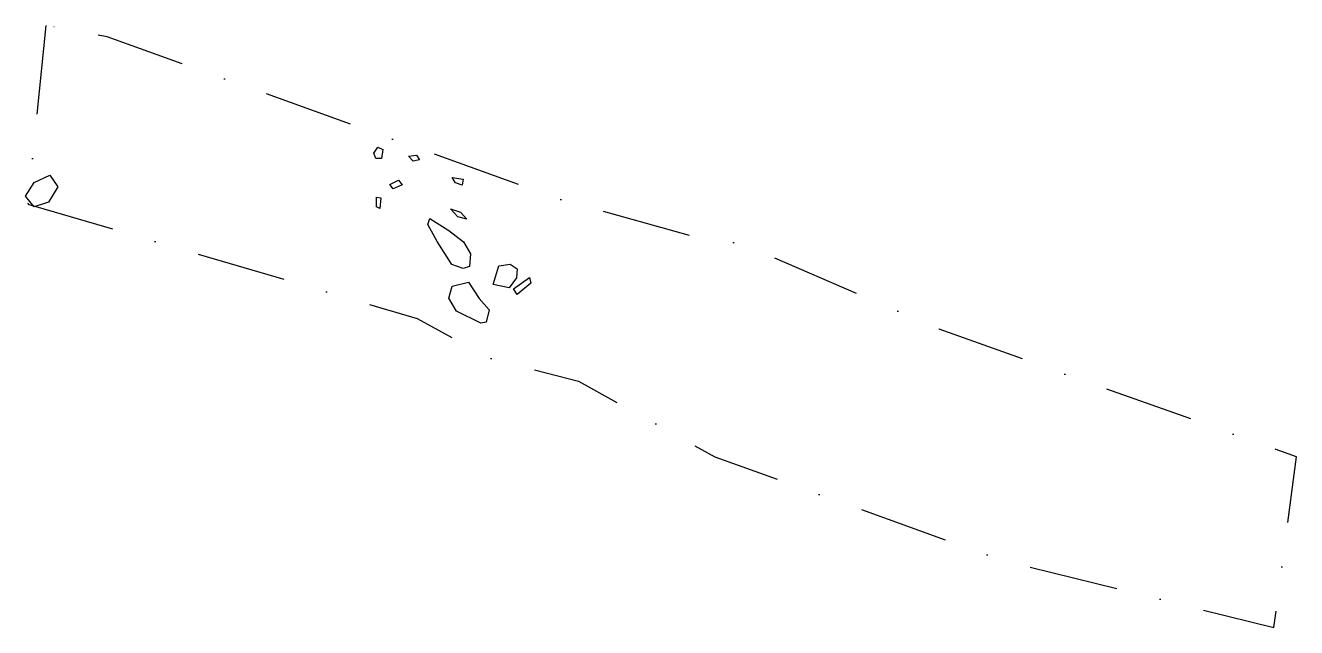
# Model space of a CAD drawing. Header units: metres. Extents: x 534 to 890, y -2038 to -1869.
import ezdxf

# ---------------------------------------------------------------- set-up
doc = ezdxf.new("R2010")
doc.units = ezdxf.units.M
doc.header["$LTSCALE"] = 25
doc.header["$MEASUREMENT"] = 0
doc.linetypes.add('STRICHPUNKTX2', pattern=[2, 1, -0.5, 0, -0.5])
doc.layers.add('GRABUNGSGRENZE', color=3, linetype='STRICHPUNKTX2')
doc.layers.add('STEINE', color=4, linetype='CONTINUOUS')

msp = doc.modelspace()

# ---------------------------------------------------------------- linework, layer by layer
at = {"layer": 'GRABUNGSGRENZE', "flags": 128}
msp.add_lwpolyline([(539.47, -1868.63), (534.45, -1918.76), (643.61, -1950.88), (663.73, -1961.9), (688.9, -1968.44), (727.2, -1989.71), (807.58, -2018.61), (884.04, -2037.61), (890.4, -1989.67), (790.15, -1953.89), (734.17, -1929.65), (726.27, -1929.28), (684.75, -1917.79), (556.64, -1871.8), (539.47, -1868.63)], dxfattribs=at)
at = {"layer": 'STEINE'}
for points in [[(632.64, -1902.78), (634.02, -1903.44), (633.66, -1905.99), (632.08, -1905.94), (631.52, -1904.46), (632.64, -1902.78)], [(641.25, -1905.33), (643.44, -1905.03), (644.31, -1906.35), (642.57, -1906.76), (641.25, -1905.33)], [(533.73, -1916.52), (536.23, -1912.75), (540.62, -1910.66), (542.81, -1913.97), (540.25, -1918.2), (536.18, -1919.52), (533.73, -1916.52)], [(653.47, -1911.3), (656.58, -1911.76), (656.27, -1913.44), (654.44, -1912.83), (653.47, -1911.3)], [(636, -1913.27), (638.39, -1912.1), (639.46, -1913.33), (636.96, -1914.5), (636, -1913.27)], [(632.27, -1916.84), (633.45, -1916.99), (633.14, -1920), (632.22, -1919.54), (632.27, -1916.84)], [(652.96, -1920.06), (655.81, -1921.03), (657.54, -1923.02), (655.1, -1922.36), (652.96, -1920.06)], [(647.2, -1922.81), (652.55, -1926.18), (656.67, -1929.34), (658.6, -1932.75), (658.35, -1936.27), (656.51, -1936.88), (653.41, -1935.76), (649.28, -1929.23), (646.64, -1924.49), (647.2, -1922.81)], [(666.55, -1936.07), (669.76, -1935.61), (671.7, -1936.89), (671.54, -1939.44), (669.45, -1942.29), (665.02, -1941.32), (666.55, -1936.07)], [(670.67, -1942.54), (675.16, -1939.39), (675.57, -1940.92), (671.69, -1944.18), (670.67, -1942.54)], [(658.09, -1940.7), (661.09, -1945.24), (663.89, -1948.45), (662.97, -1951.91), (661.55, -1952.22), (654.72, -1948.85), (652.58, -1945.13), (653.5, -1941.82), (658.09, -1940.7)]]:
    msp.add_lwpolyline(points, dxfattribs=at)

doc.saveas('drawing.dxf')
